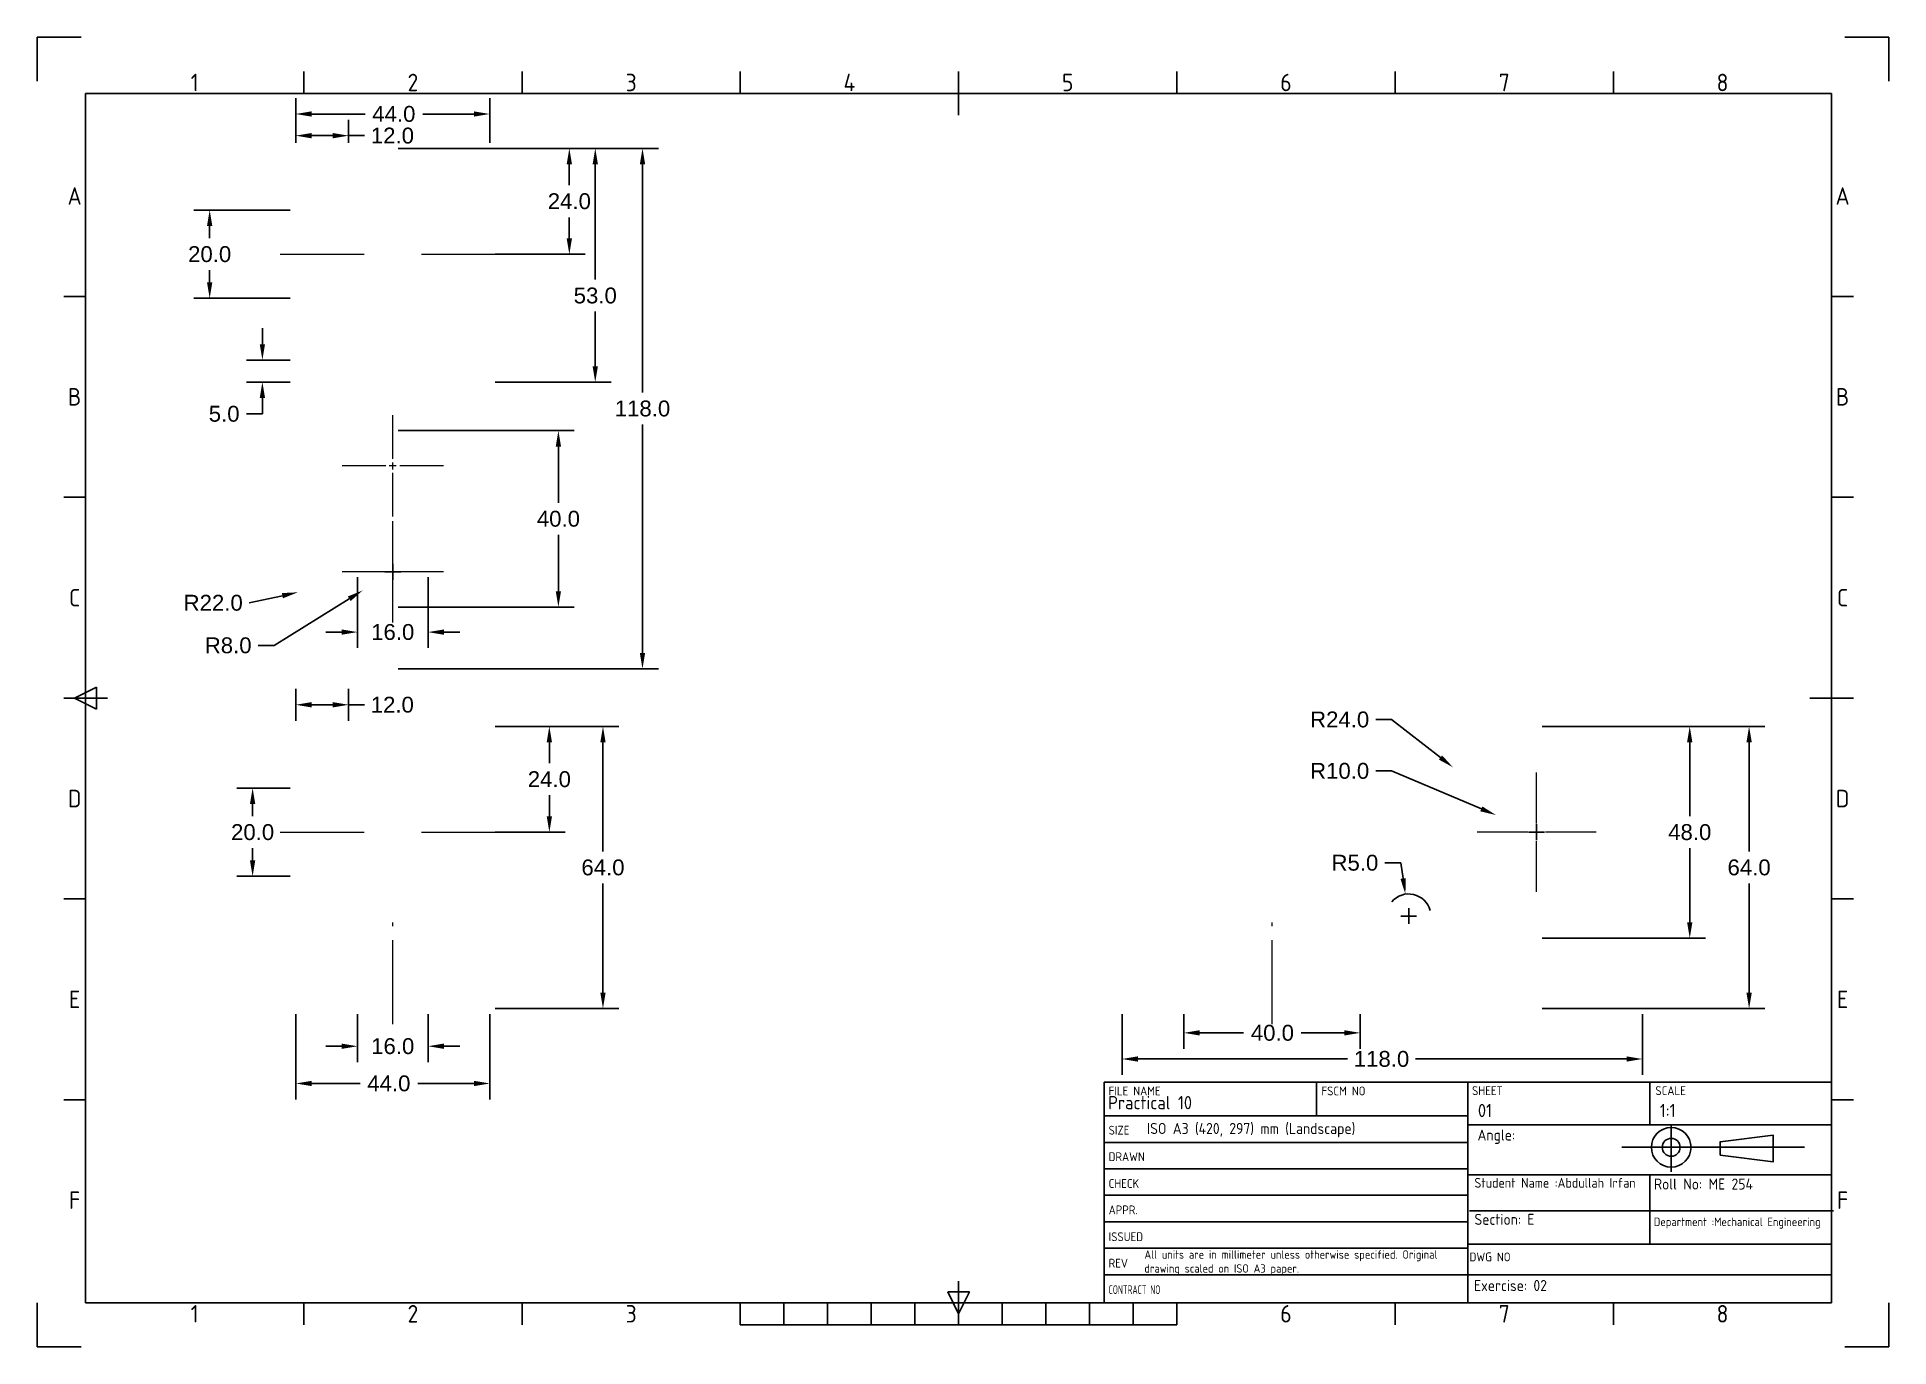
# Paper-space layout 'ISO A3 Title Block' of a CAD drawing. Header units: millimetres. Extents: x 6 to 426, y 11 to 308.
import ezdxf
from ezdxf.enums import TextEntityAlignment as Align

# ---------------------------------------------------------------- set-up
doc = ezdxf.new("R2010")
doc.units = ezdxf.units.MM
doc.linetypes.add('ACAD_ISO08W100', pattern=[36, 24, -3, 6, -3])
doc.linetypes.add('CENTER2', pattern=[28.575, 19.05, -3.175, 3.175, -3.175])
doc.layers.get('0').update_dxf_attribs({"color": 250})
doc.layers.add('Centre', color=1, linetype='CENTER2', lineweight=15)
doc.layers.add('Dim', color=251, linetype='Continuous', lineweight=15)
doc.layers.add('proj', color=1, linetype='ACAD_ISO08W100')
doc.layers.add('Title Block', color=7, linetype='Continuous')
doc.styles.add('ACISOTS', font='isocp.shx', dxfattribs={"height": 1})
doc.styles.add('ISO Proportional', font='isocp.shx')
doc.styles.get("Standard").update_dxf_attribs({"font": 'arial.ttf'})
doc.dimstyles.get("Standard").update_dxf_attribs({"dimscale": 20, "dimtxt": 0.18, "dimasz": 0.18, "dimexe": 0.18, "dimexo": 0.0625, "dimgap": 0.09, "dimtad": 0, "dimtih": 1, "dimtoh": 1, "dimdec": 1, "dimzin": 0, "dimdsep": 46, "dimtxsty": 'Standard', "dimcen": 0.09, "dimadec": 0, "dimazin": 0, "dimtfac": 1, "dimtdec": 1, "dimtofl": 0, "dimtmove": 0, "dimatfit": 3, "dimfxl": 1, "dimtolj": 1, "dimtzin": 0, "dimarcsym": 0})

# ---------------------------------------------------------------- blocks, each defined once
blk = doc.blocks.new('Title Block')
at = {"layer": 'Title Block'}
for p, q in [((0, 297), (0, 287)), ((10, 297), (0, 297)), ((420, 297), (410, 297)), ((420, 287), (420, 297)), ((60.5, 284.23), (60.5, 289.18)), ((110, 284.23), (110, 289.18)), ((159.5, 284.23), (159.5, 289.18)), ((209, 279.28), (209, 289.18)), ((258.5, 284.23), (258.5, 289.18)), ((308, 284.23), (308, 289.18)), ((357.5, 284.23), (357.5, 289.18)), ((407, 284.23), (11, 284.23)), ((11, 284.23), (11, 10)), ((407, 10), (407, 284.23)), ((11, 238.19), (6.05, 238.19)), ((411.95, 238.19), (407, 238.19)), ((11, 192.66), (6.05, 192.66)), ((411.95, 192.66), (407, 192.66)), ((6.05, 147.12), (15.95, 147.12)), ((8.52, 147.12), (13.47, 149.59)), ((13.47, 144.64), (8.52, 147.12)), ((13.47, 149.59), (13.47, 144.64)), ((402.05, 147.12), (411.95, 147.12)), ((11, 101.58), (6.05, 101.58)), ((411.95, 101.58), (407, 101.58)), ((407, 60), (242, 60)), ((242, 10), (242, 60)), ((290.14, 60), (290.14, 52.38)), ((324.5, 10), (324.5, 60)), ((365.75, 50.35), (365.75, 60)), ((407, 10), (407, 60)), ((11, 56.03), (6.05, 56.03)), ((411.95, 56.03), (407, 56.03)), ((242, 52.38), (324.5, 52.38)), ((242, 46.38), (324.5, 46.38)), ((407, 50.35), (324.5, 50.35)), ((242, 40.38), (324.5, 40.38)), ((324.5, 39.01), (407, 39.01)), ((242, 34.38), (324.5, 34.38)), ((242, 28.38), (324.5, 28.38)), ((242, 22.38), (324.5, 22.38)), ((324.5, 23.29), (407, 23.29)), ((209, 10), (209, 14.95)), ((242, 16.38), (324.5, 16.38)), ((0, 0), (0, 10)), ((11, 10), (407, 10)), ((60.5, 5.05), (60.5, 10)), ((110, 5.05), (110, 10)), ((159.5, 5.05), (159.5, 10)), ((169.4, 5.05), (169.4, 10)), ((179.3, 5.05), (179.3, 10)), ((189.2, 5.05), (189.2, 10)), ((199.1, 5.05), (199.1, 10)), ((206.53, 12.47), (211.47, 12.47)), ((209, 7.52), (206.53, 12.47)), ((211.47, 12.47), (209, 7.52)), ((209, 10), (209, 5.05)), ((218.9, 5.05), (218.9, 10)), ((228.8, 5.05), (228.8, 10)), ((238.7, 5.05), (238.7, 10)), ((407, 10), (242, 10)), ((248.6, 5.05), (248.6, 10)), ((258.5, 5.05), (258.5, 10)), ((308, 5.05), (308, 10)), ((357.5, 5.05), (357.5, 10)), ((420, 0), (420, 10)), ((159.5, 5.05), (258.5, 5.05)), ((0, 0), (10, 0)), ((420, 0), (410, 0))]:
    blk.add_line(p, q, dxfattribs=at)
at = {"layer": 'Title Block', "style": 'ISO Proportional'}
for s, p in [('1', (35.75, 286.7)), ('2', (85.25, 286.7)), ('3', (134.75, 286.7)), ('4', (184.25, 286.7)), ('5', (233.75, 286.7)), ('6', (283.25, 286.7)), ('7', (332.75, 286.7)), ('8', (382.25, 286.7)), ('A', (8.52, 260.96)), ('A', (409.48, 260.96)), ('B', (8.52, 215.43)), ('B', (409.48, 215.43)), ('C', (8.52, 169.88)), ('C', (409.48, 169.88)), ('D', (8.52, 124.34)), ('D', (409.48, 124.34)), ('E', (8.52, 78.8)), ('E', (409.48, 78.8)), ('F', (8.52, 33.27)), ('F', (409.48, 33.27)), ('1', (35.75, 7.52)), ('2', (85.25, 7.52)), ('3', (134.75, 7.52)), ('6', (283.25, 7.52)), ('7', (332.75, 7.52)), ('8', (382.25, 7.52))]:
    blk.add_text(s, height=3.96, dxfattribs=at).set_placement(p, align=Align.MIDDLE)
at = {"layer": 'Title Block', "lineweight": 25, "style": 'ACISOTS'}
for s, p in [('FILE NAME', (243.03, 57.04)), ('FSCM NO', (291.3, 57.04)), ('SHEET', (325.45, 57.11)), ('SCALE', (367.03, 57.11)), ('SIZE', (243.03, 48.14)), ('DRAWN', (243.03, 42.14)), ('CHECK', (243.03, 36.05)), ('APPR.', (243.03, 30.08)), ('ISSUED', (243.03, 23.99)), ('REV', (243.03, 17.99))]:
    blk.add_text(s, height=2, dxfattribs=at).set_placement(p)
at = {"layer": 'Title Block', "lineweight": 25, "style": 'ACISOTS', "width": 0.683519}
blk.add_text('CONTRACT NO', height=2, dxfattribs=at).set_placement((243.03, 11.99))
at = {"layer": 'Title Block', "insert": (324.88, 21.41), "char_height": 2, "width": 8.8, "attachment_point": 1, "style": 'ACISOTS'}
blk.add_mtext('DWG NO', dxfattribs=at)
at = {"layer": 'Title Block', "lineweight": 35, "style": 'ACISOTS'}
for tag, p, height in [('FILE_NAME', (254.41, 53.9), 3), ('FSCM_NO', (293.68, 53.04), 3), ('SHEET', (326.77, 52.11), 3), ('SCALE', (368.02, 52.11), 3), ('SIZE', (254.7, 48.23), 3), ('DESIGN_ACTIVITY', (328.79, 43.14), 3.5), ('CHECK_DATE', (254.41, 41.9), 3), ('CHECK_DATE', (254.7, 36.14), 3), ('CHECKED_BY', (277.96, 36.14), 3), ('SHEETNAME', (326.77, 30.48), 6), ('APPROVAL_DATE', (254.7, 30.17), 3), ('APPROVED_BY', (277.96, 30.17), 3), ('ISSUE_DATE', (254.7, 24.08), 3), ('ISSUED_BY', (277.96, 24.08), 3), ('DRAWING_SUBTITLE', (328.79, 25.44), 3), ('REVISION', (254.7, 18.08), 3), ('SHEETNUMBER-NAME', (326.77, 11.76), 6), ('CONTRACT_NO', (254.7, 12.08), 3.5)]:
    blk.add_attdef(tag, p, '', height=height, dxfattribs=at)
blk = doc.blocks.new('*D76')
at = {"layer": 'Defpoints', "color": 0, "transparency": 16777216}
for p in [(86.48, 282.55), (86.48, 164.55), (143.12, 164.55)]:
    blk.add_point(p, dxfattribs=at)
at = {"layer": 'Dim', "color": 0, "lineweight": -2, "transparency": 16777216}
for p, q in [((87.73, 282.55), (146.72, 282.55)), ((143.12, 278.95), (143.12, 227.19)), ((143.12, 168.15), (143.12, 219.91)), ((87.73, 164.55), (146.72, 164.55))]:
    blk.add_line(p, q, dxfattribs=at)
at = {"layer": 'Dim', "color": 0, "transparency": 16777216}
for points in [[(142.52, 278.95), (143.72, 278.95), (143.12, 282.55)], [(142.52, 168.15), (143.72, 168.15), (143.12, 164.55)]]:
    blk.add_solid(points, dxfattribs=at)
at = {"layer": 'Dim', "color": 0, "transparency": 16777216, "insert": (143.12, 223.55), "char_height": 3.6, "attachment_point": 5}
blk.add_mtext('\\A1;118.0', dxfattribs=at)
blk = doc.blocks.new('*U77')
at = {"layer": 'Centre', "color": 0, "linetype": 'CENTER2', "transparency": 16777216}
for p, q in [((0, 1.6), (0, 11.5)), ((-11.5, 0), (-1.6, 0)), ((1.6, 0), (11.5, 0)), ((0, -11.5), (0, -1.6))]:
    blk.add_line(p, q, dxfattribs=at)
at = {"layer": 'Centre', "color": 0, "linetype": 'Continuous', "transparency": 16777216}
for p, q in [((-0.8, 0), (0.8, 0)), ((0, -0.8), (0, 0.8))]:
    blk.add_line(p, q, dxfattribs=at)
blk = doc.blocks.new('*U78')
at = {"layer": 'Centre', "color": 0, "linetype": 'CENTER2', "transparency": 16777216}
for p, q in [((0, 1.6), (0, 11.5)), ((-11.5, 0), (-1.6, 0)), ((1.6, 0), (11.5, 0)), ((0, -11.5), (0, -1.6))]:
    blk.add_line(p, q, dxfattribs=at)
at = {"layer": 'Centre', "color": 0, "linetype": 'Continuous', "transparency": 16777216}
for p, q in [((-0.8, 0), (0.8, 0)), ((0, -0.8), (0, 0.8))]:
    blk.add_line(p, q, dxfattribs=at)
blk = doc.blocks.new('*U79')
at = {"layer": 'Centre', "color": 0, "linetype": 'CENTER2', "transparency": 16777216}
blk.add_line((-9.5, 0), (9.5, 0), dxfattribs=at)
blk = doc.blocks.new('*U80')
at = {"layer": 'Centre', "color": 0, "linetype": 'CENTER2', "transparency": 16777216}
blk.add_line((-9.5, 0), (9.5, 0), dxfattribs=at)
blk = doc.blocks.new('*U81')
at = {"layer": 'Centre', "color": 0, "linetype": 'CENTER2', "transparency": 16777216}
blk.add_line((-9.5, 0), (9.5, 0), dxfattribs=at)
blk = doc.blocks.new('*U82')
at = {"layer": 'Centre', "color": 0, "linetype": 'CENTER2', "transparency": 16777216}
blk.add_line((-9.5, 0), (9.5, 0), dxfattribs=at)
blk = doc.blocks.new('*U83')
at = {"layer": 'Centre', "color": 0, "linetype": 'CENTER2', "transparency": 16777216}
blk.add_line((0, -11.5), (0, 11.5), dxfattribs=at)
blk = doc.blocks.new('*U84')
at = {"layer": 'Centre', "color": 0, "linetype": 'CENTER2', "transparency": 16777216}
blk.add_line((0, -11.5), (0, 11.5), dxfattribs=at)
blk = doc.blocks.new('*U85')
at = {"layer": 'Centre', "color": 0, "linetype": 'CENTER2', "transparency": 16777216}
for p, q in [((0, 2), (0, 13.5)), ((-13.5, 0), (-2, 0)), ((2, 0), (13.5, 0)), ((0, -13.5), (0, -2))]:
    blk.add_line(p, q, dxfattribs=at)
at = {"layer": 'Centre', "color": 0, "linetype": 'Continuous', "transparency": 16777216}
for p, q in [((-1, 0), (1, 0)), ((0, -1), (0, 1))]:
    blk.add_line(p, q, dxfattribs=at)
blk = doc.blocks.new('*D86')
at = {"layer": 'Defpoints', "color": 0, "transparency": 16777216}
for p in [(108.48, 282.55), (108.48, 258.55), (126.53, 258.55)]:
    blk.add_point(p, dxfattribs=at)
at = {"layer": 'Dim', "color": 0, "lineweight": -2, "transparency": 16777216}
for p, q in [((109.73, 282.55), (130.13, 282.55)), ((126.53, 278.95), (126.53, 274.19)), ((126.53, 262.15), (126.53, 266.91)), ((109.73, 258.55), (130.13, 258.55))]:
    blk.add_line(p, q, dxfattribs=at)
at = {"layer": 'Dim', "color": 0, "transparency": 16777216}
for points in [[(125.93, 278.95), (127.13, 278.95), (126.53, 282.55)], [(125.93, 262.15), (127.13, 262.15), (126.53, 258.55)]]:
    blk.add_solid(points, dxfattribs=at)
at = {"layer": 'Dim', "color": 0, "transparency": 16777216, "insert": (126.53, 270.55), "char_height": 3.6, "attachment_point": 5}
blk.add_mtext('\\A1;24.0', dxfattribs=at)
blk = doc.blocks.new('*D87')
at = {"layer": 'Defpoints', "color": 0, "transparency": 16777216}
for p in [(64.48, 268.55), (44.96, 248.55), (64.48, 248.55)]:
    blk.add_point(p, dxfattribs=at)
at = {"layer": 'Dim', "color": 0, "lineweight": -2, "transparency": 16777216}
for p, q in [((63.23, 268.55), (41.36, 268.55)), ((44.96, 264.95), (44.96, 262.19)), ((44.96, 252.15), (44.96, 254.91)), ((63.23, 248.55), (41.36, 248.55))]:
    blk.add_line(p, q, dxfattribs=at)
at = {"layer": 'Dim', "color": 0, "transparency": 16777216}
for points in [[(44.36, 264.95), (45.56, 264.95), (44.96, 268.55)], [(44.36, 252.15), (45.56, 252.15), (44.96, 248.55)]]:
    blk.add_solid(points, dxfattribs=at)
at = {"layer": 'Dim', "color": 0, "transparency": 16777216, "insert": (44.96, 258.55), "char_height": 3.6, "attachment_point": 5}
blk.add_mtext('\\A1;20.0', dxfattribs=at)
blk = doc.blocks.new('*D88')
at = {"layer": 'Defpoints', "color": 0, "transparency": 16777216}
for p in [(64.48, 234.55), (56.92, 229.55), (64.48, 229.55)]:
    blk.add_point(p, dxfattribs=at)
at = {"layer": 'Dim', "color": 0, "lineweight": -2, "transparency": 16777216}
for p, q in [((56.92, 238.15), (56.92, 241.75)), ((63.23, 234.55), (53.32, 234.55)), ((63.23, 229.55), (53.32, 229.55)), ((56.92, 225.95), (56.92, 222.35)), ((56.92, 222.35), (53.32, 222.35))]:
    blk.add_line(p, q, dxfattribs=at)
at = {"layer": 'Dim', "color": 0, "transparency": 16777216}
for points in [[(56.32, 238.15), (57.52, 238.15), (56.92, 234.55)], [(56.32, 225.95), (57.52, 225.95), (56.92, 229.55)]]:
    blk.add_solid(points, dxfattribs=at)
at = {"layer": 'Dim', "color": 0, "transparency": 16777216, "insert": (48.25, 222.35), "char_height": 3.6, "attachment_point": 5}
blk.add_mtext('\\A1;5.0', dxfattribs=at)
blk = doc.blocks.new('*D89')
at = {"layer": 'Defpoints', "color": 0, "transparency": 16777216}
for p in [(86.48, 218.55), (86.48, 178.55), (124.05, 178.55)]:
    blk.add_point(p, dxfattribs=at)
at = {"layer": 'Dim', "color": 0, "lineweight": -2, "transparency": 16777216}
for p, q in [((87.73, 218.55), (127.65, 218.55)), ((124.05, 214.95), (124.05, 202.19)), ((124.05, 182.15), (124.05, 194.91)), ((87.73, 178.55), (127.65, 178.55))]:
    blk.add_line(p, q, dxfattribs=at)
at = {"layer": 'Dim', "color": 0, "transparency": 16777216}
for points in [[(123.45, 214.95), (124.65, 214.95), (124.05, 218.55)], [(123.45, 182.15), (124.65, 182.15), (124.05, 178.55)]]:
    blk.add_solid(points, dxfattribs=at)
at = {"layer": 'Dim', "color": 0, "transparency": 16777216, "insert": (124.05, 198.55), "char_height": 3.6, "attachment_point": 5}
blk.add_mtext('\\A1;40.0', dxfattribs=at)
blk = doc.blocks.new('*D90')
at = {"layer": 'Defpoints', "color": 0, "transparency": 16777216}
for p in [(78.48, 186.55), (94.48, 186.55), (94.48, 172.87)]:
    blk.add_point(p, dxfattribs=at)
at = {"layer": 'Dim', "color": 0, "lineweight": -2, "transparency": 16777216}
for p, q in [((78.48, 185.3), (78.48, 169.27)), ((94.48, 185.3), (94.48, 169.27)), ((74.88, 172.87), (71.28, 172.87)), ((98.08, 172.87), (101.68, 172.87))]:
    blk.add_line(p, q, dxfattribs=at)
at = {"layer": 'Dim', "color": 0, "transparency": 16777216}
for points in [[(74.88, 173.47), (74.88, 172.27), (78.48, 172.87)], [(98.08, 173.47), (98.08, 172.27), (94.48, 172.87)]]:
    blk.add_solid(points, dxfattribs=at)
at = {"layer": 'Dim', "color": 0, "transparency": 16777216, "insert": (86.48, 172.87), "char_height": 3.6, "attachment_point": 5}
blk.add_mtext('\\A1;16.0', dxfattribs=at)
blk = doc.blocks.new('*D91')
at = {"layer": 'Defpoints', "color": 0, "transparency": 16777216}
for p in [(108.48, 282.55), (108.48, 229.55), (132.41, 229.55)]:
    blk.add_point(p, dxfattribs=at)
at = {"layer": 'Dim', "color": 0, "lineweight": -2, "transparency": 16777216}
for p, q in [((109.73, 282.55), (136.01, 282.55)), ((132.41, 278.95), (132.41, 252.81)), ((132.41, 233.15), (132.41, 245.53)), ((109.73, 229.55), (136.01, 229.55))]:
    blk.add_line(p, q, dxfattribs=at)
at = {"layer": 'Dim', "color": 0, "transparency": 16777216}
for points in [[(131.81, 278.95), (133.01, 278.95), (132.41, 282.55)], [(131.81, 233.15), (133.01, 233.15), (132.41, 229.55)]]:
    blk.add_solid(points, dxfattribs=at)
at = {"layer": 'Dim', "color": 0, "transparency": 16777216, "insert": (132.41, 249.17), "char_height": 3.6, "attachment_point": 5}
blk.add_mtext('\\A1;53.0', dxfattribs=at)
blk = doc.blocks.new('*D92')
at = {"layer": 'Defpoints', "color": 0, "transparency": 16777216}
for p in [(108.48, 290.34), (64.48, 282.55), (108.48, 282.55)]:
    blk.add_point(p, dxfattribs=at)
at = {"layer": 'Dim', "color": 0, "lineweight": -2, "transparency": 16777216}
for p, q in [((64.48, 283.8), (64.48, 293.94)), ((68.08, 290.34), (80.19, 290.34)), ((104.88, 290.34), (93.28, 290.34)), ((108.48, 283.8), (108.48, 293.94))]:
    blk.add_line(p, q, dxfattribs=at)
at = {"layer": 'Dim', "color": 0, "transparency": 16777216}
for points in [[(68.08, 290.94), (68.08, 289.74), (64.48, 290.34)], [(104.88, 290.94), (104.88, 289.74), (108.48, 290.34)]]:
    blk.add_solid(points, dxfattribs=at)
at = {"layer": 'Dim', "color": 0, "transparency": 16777216, "insert": (86.73, 290.34), "char_height": 3.6, "attachment_point": 5}
blk.add_mtext('\\A1;44.0', dxfattribs=at)
blk = doc.blocks.new('*D93')
at = {"layer": 'Defpoints', "color": 0, "transparency": 16777216}
for p in [(64.48, 282.55), (76.48, 285.43), (76.48, 282.55)]:
    blk.add_point(p, dxfattribs=at)
at = {"layer": 'Dim', "color": 0, "lineweight": -2, "transparency": 16777216}
for p, q in [((64.48, 283.8), (64.48, 289.03)), ((76.48, 283.8), (76.48, 289.03)), ((68.08, 285.43), (72.88, 285.43)), ((76.48, 285.43), (80.11, 285.43))]:
    blk.add_line(p, q, dxfattribs=at)
at = {"layer": 'Dim', "color": 0, "transparency": 16777216}
for points in [[(68.08, 286.03), (68.08, 284.83), (64.48, 285.43)], [(72.88, 286.03), (72.88, 284.83), (76.48, 285.43)]]:
    blk.add_solid(points, dxfattribs=at)
at = {"layer": 'Dim', "color": 0, "transparency": 16777216, "insert": (86.41, 285.43), "char_height": 3.6, "attachment_point": 5}
blk.add_mtext('\\A1;12.0', dxfattribs=at)
blk = doc.blocks.new('*D94')
at = {"layer": 'Defpoints', "color": 0, "transparency": 16777216}
for p in [(86.48, 186.55), (79.68, 182.33)]:
    blk.add_point(p, dxfattribs=at)
at = {"layer": 'Dim', "color": 0, "lineweight": -2, "transparency": 16777216}
for p, q in [((84.68, 186.55), (88.28, 186.55)), ((86.48, 184.75), (86.48, 188.35)), ((59.56, 169.85), (76.62, 180.43)), ((55.96, 169.85), (59.56, 169.85))]:
    blk.add_line(p, q, dxfattribs=at)
at = {"layer": 'Dim', "color": 0, "transparency": 16777216}
blk.add_solid([(76.3, 180.94), (76.94, 179.92), (79.68, 182.33)], dxfattribs=at)
at = {"layer": 'Dim', "color": 0, "transparency": 16777216, "insert": (49.16, 169.85), "char_height": 3.6, "attachment_point": 5}
blk.add_mtext('\\A1;R8.0', dxfattribs=at)
blk = doc.blocks.new('*D95')
at = {"layer": 'Defpoints', "color": 0, "transparency": 16777216}
for p in [(86.48, 186.55), (64.98, 181.89)]:
    blk.add_point(p, dxfattribs=at)
at = {"layer": 'Dim', "color": 0, "lineweight": -2, "transparency": 16777216}
for p, q in [((84.68, 186.55), (88.28, 186.55)), ((86.48, 184.75), (86.48, 188.35)), ((53.95, 179.5), (61.46, 181.13))]:
    blk.add_line(p, q, dxfattribs=at)
at = {"layer": 'Dim', "color": 0, "transparency": 16777216}
blk.add_solid([(61.33, 181.72), (61.58, 180.54), (64.98, 181.89)], dxfattribs=at)
at = {"layer": 'Dim', "color": 0, "transparency": 16777216, "insert": (45.76, 179.5), "char_height": 3.6, "attachment_point": 5}
blk.add_mtext('\\A1;R22.0', dxfattribs=at)
blk = doc.blocks.new('*D96')
at = {"layer": 'Defpoints', "color": 0, "transparency": 16777216}
for p in [(108.48, 151.5), (108.48, 127.5), (122, 127.5)]:
    blk.add_point(p, dxfattribs=at)
at = {"layer": 'Dim', "color": 0, "lineweight": -2, "transparency": 16777216}
for p, q in [((109.73, 151.5), (125.6, 151.5)), ((122, 147.9), (122, 143.13)), ((122, 131.1), (122, 135.86)), ((109.73, 127.5), (125.6, 127.5))]:
    blk.add_line(p, q, dxfattribs=at)
at = {"layer": 'Dim', "color": 0, "transparency": 16777216}
for points in [[(121.4, 147.9), (122.6, 147.9), (122, 151.5)], [(121.4, 131.1), (122.6, 131.1), (122, 127.5)]]:
    blk.add_solid(points, dxfattribs=at)
at = {"layer": 'Dim', "color": 0, "transparency": 16777216, "insert": (122, 139.5), "char_height": 3.6, "attachment_point": 5}
blk.add_mtext('\\A1;24.0', dxfattribs=at)
blk = doc.blocks.new('*D97')
at = {"layer": 'Defpoints', "color": 0, "transparency": 16777216}
for p in [(108.48, 151.5), (108.48, 87.5), (134.16, 87.5)]:
    blk.add_point(p, dxfattribs=at)
at = {"layer": 'Dim', "color": 0, "lineweight": -2, "transparency": 16777216}
for p, q in [((109.73, 151.5), (137.76, 151.5)), ((134.16, 147.9), (134.16, 123.13)), ((134.16, 91.1), (134.16, 115.86)), ((109.73, 87.5), (137.76, 87.5))]:
    blk.add_line(p, q, dxfattribs=at)
at = {"layer": 'Dim', "color": 0, "transparency": 16777216}
for points in [[(133.56, 147.9), (134.76, 147.9), (134.16, 151.5)], [(133.56, 91.1), (134.76, 91.1), (134.16, 87.5)]]:
    blk.add_solid(points, dxfattribs=at)
at = {"layer": 'Dim', "color": 0, "transparency": 16777216, "insert": (134.16, 119.5), "char_height": 3.6, "attachment_point": 5}
blk.add_mtext('\\A1;64.0', dxfattribs=at)
blk = doc.blocks.new('*D98')
at = {"layer": 'Defpoints', "color": 0, "transparency": 16777216}
for p in [(64.48, 137.5), (54.7, 117.5), (64.48, 117.5)]:
    blk.add_point(p, dxfattribs=at)
at = {"layer": 'Dim', "color": 0, "lineweight": -2, "transparency": 16777216}
for p, q in [((63.23, 137.5), (51.1, 137.5)), ((54.7, 133.9), (54.7, 131.13)), ((54.7, 121.1), (54.7, 123.86)), ((63.23, 117.5), (51.1, 117.5))]:
    blk.add_line(p, q, dxfattribs=at)
at = {"layer": 'Dim', "color": 0, "transparency": 16777216}
for points in [[(54.1, 133.9), (55.3, 133.9), (54.7, 137.5)], [(54.1, 121.1), (55.3, 121.1), (54.7, 117.5)]]:
    blk.add_solid(points, dxfattribs=at)
at = {"layer": 'Dim', "color": 0, "transparency": 16777216, "insert": (54.7, 127.5), "char_height": 3.6, "attachment_point": 5}
blk.add_mtext('\\A1;20.0', dxfattribs=at)
blk = doc.blocks.new('*D99')
at = {"layer": 'Defpoints', "color": 0, "transparency": 16777216}
for p in [(76.48, 156.39), (64.48, 151.5), (76.48, 151.5)]:
    blk.add_point(p, dxfattribs=at)
at = {"layer": 'Dim', "color": 0, "lineweight": -2, "transparency": 16777216}
for p, q in [((64.48, 152.75), (64.48, 159.99)), ((76.48, 152.75), (76.48, 159.99)), ((68.08, 156.39), (72.88, 156.39)), ((76.48, 156.39), (80.08, 156.39))]:
    blk.add_line(p, q, dxfattribs=at)
at = {"layer": 'Dim', "color": 0, "transparency": 16777216}
for points in [[(68.08, 156.99), (68.08, 155.79), (64.48, 156.39)], [(72.88, 156.99), (72.88, 155.79), (76.48, 156.39)]]:
    blk.add_solid(points, dxfattribs=at)
at = {"layer": 'Dim', "color": 0, "transparency": 16777216, "insert": (86.38, 156.39), "char_height": 3.6, "attachment_point": 5}
blk.add_mtext('\\A1;12.0', dxfattribs=at)
blk = doc.blocks.new('*D100')
at = {"layer": 'Defpoints', "color": 0, "transparency": 16777216}
for p in [(64.48, 87.5), (108.48, 87.5), (108.48, 70.53)]:
    blk.add_point(p, dxfattribs=at)
at = {"layer": 'Dim', "color": 0, "lineweight": -2, "transparency": 16777216}
for p, q in [((64.48, 86.25), (64.48, 66.93)), ((108.48, 86.25), (108.48, 66.93)), ((68.08, 70.53), (79.06, 70.53)), ((104.88, 70.53), (92.14, 70.53))]:
    blk.add_line(p, q, dxfattribs=at)
at = {"layer": 'Dim', "color": 0, "transparency": 16777216}
for points in [[(68.08, 71.13), (68.08, 69.93), (64.48, 70.53)], [(104.88, 71.13), (104.88, 69.93), (108.48, 70.53)]]:
    blk.add_solid(points, dxfattribs=at)
at = {"layer": 'Dim', "color": 0, "transparency": 16777216, "insert": (85.6, 70.53), "char_height": 3.6, "attachment_point": 5}
blk.add_mtext('\\A1;44.0', dxfattribs=at)
blk = doc.blocks.new('*D101')
at = {"layer": 'Defpoints', "color": 0, "transparency": 16777216}
for p in [(78.48, 87.5), (94.48, 87.5), (94.48, 78.97)]:
    blk.add_point(p, dxfattribs=at)
at = {"layer": 'Dim', "color": 0, "lineweight": -2, "transparency": 16777216}
for p, q in [((78.48, 86.25), (78.48, 75.37)), ((94.48, 86.25), (94.48, 75.37)), ((74.88, 78.97), (71.28, 78.97)), ((98.08, 78.97), (101.68, 78.97))]:
    blk.add_line(p, q, dxfattribs=at)
at = {"layer": 'Dim', "color": 0, "transparency": 16777216}
for points in [[(74.88, 79.57), (74.88, 78.37), (78.48, 78.97)], [(98.08, 79.57), (98.08, 78.37), (94.48, 78.97)]]:
    blk.add_solid(points, dxfattribs=at)
at = {"layer": 'Dim', "color": 0, "transparency": 16777216, "insert": (86.48, 78.97), "char_height": 3.6, "attachment_point": 5}
blk.add_mtext('\\A1;16.0', dxfattribs=at)
blk = doc.blocks.new('*D102')
at = {"layer": 'Defpoints', "color": 0, "transparency": 16777216}
for p in [(265.89, 87.5), (305.89, 87.5), (305.89, 82)]:
    blk.add_point(p, dxfattribs=at)
at = {"layer": 'Dim', "color": 0, "lineweight": -2, "transparency": 16777216}
for p, q in [((265.89, 86.25), (265.89, 78.4)), ((305.89, 86.25), (305.89, 78.4)), ((269.49, 82), (279.44, 82)), ((302.29, 82), (292.53, 82))]:
    blk.add_line(p, q, dxfattribs=at)
at = {"layer": 'Dim', "color": 0, "transparency": 16777216}
for points in [[(269.49, 82.6), (269.49, 81.4), (265.89, 82)], [(302.29, 82.6), (302.29, 81.4), (305.89, 82)]]:
    blk.add_solid(points, dxfattribs=at)
at = {"layer": 'Dim', "color": 0, "transparency": 16777216, "insert": (285.98, 82), "char_height": 3.6, "attachment_point": 5}
blk.add_mtext('\\A1;40.0', dxfattribs=at)
blk = doc.blocks.new('*D103')
at = {"layer": 'Defpoints', "color": 0, "transparency": 16777216}
for p in [(251.89, 87.5), (369.89, 87.5), (369.89, 76.08)]:
    blk.add_point(p, dxfattribs=at)
at = {"layer": 'Dim', "color": 0, "lineweight": -2, "transparency": 16777216}
for p, q in [((251.89, 86.25), (251.89, 72.48)), ((369.89, 86.25), (369.89, 72.48)), ((255.49, 76.08), (303.03, 76.08)), ((366.29, 76.08), (318.43, 76.08))]:
    blk.add_line(p, q, dxfattribs=at)
at = {"layer": 'Dim', "color": 0, "transparency": 16777216}
for points in [[(255.49, 76.68), (255.49, 75.48), (251.89, 76.08)], [(366.29, 76.68), (366.29, 75.48), (369.89, 76.08)]]:
    blk.add_solid(points, dxfattribs=at)
at = {"layer": 'Dim', "color": 0, "transparency": 16777216, "insert": (310.73, 76.08), "char_height": 3.6, "attachment_point": 5}
blk.add_mtext('\\A1;118.0', dxfattribs=at)
blk = doc.blocks.new('*D104')
at = {"layer": 'Defpoints', "color": 0, "transparency": 16777216}
for p in [(345.89, 151.5), (345.89, 87.5), (394.09, 87.5)]:
    blk.add_point(p, dxfattribs=at)
at = {"layer": 'Dim', "color": 0, "lineweight": -2, "transparency": 16777216}
for p, q in [((347.14, 151.5), (397.69, 151.5)), ((394.09, 147.9), (394.09, 123.13)), ((394.09, 91.1), (394.09, 115.86)), ((347.14, 87.5), (397.69, 87.5))]:
    blk.add_line(p, q, dxfattribs=at)
at = {"layer": 'Dim', "color": 0, "transparency": 16777216}
for points in [[(393.49, 147.9), (394.69, 147.9), (394.09, 151.5)], [(393.49, 91.1), (394.69, 91.1), (394.09, 87.5)]]:
    blk.add_solid(points, dxfattribs=at)
at = {"layer": 'Dim', "color": 0, "transparency": 16777216, "insert": (394.09, 119.5), "char_height": 3.6, "attachment_point": 5}
blk.add_mtext('\\A1;64.0', dxfattribs=at)
blk = doc.blocks.new('*D105')
at = {"layer": 'Defpoints', "color": 0, "transparency": 16777216}
for p in [(345.89, 151.5), (345.89, 103.5), (380.63, 103.5)]:
    blk.add_point(p, dxfattribs=at)
at = {"layer": 'Dim', "color": 0, "lineweight": -2, "transparency": 16777216}
for p, q in [((347.14, 151.5), (384.23, 151.5)), ((380.63, 147.9), (380.63, 131.13)), ((380.63, 107.1), (380.63, 123.86)), ((347.14, 103.5), (384.23, 103.5))]:
    blk.add_line(p, q, dxfattribs=at)
at = {"layer": 'Dim', "color": 0, "transparency": 16777216}
for points in [[(380.03, 147.9), (381.23, 147.9), (380.63, 151.5)], [(380.03, 107.1), (381.23, 107.1), (380.63, 103.5)]]:
    blk.add_solid(points, dxfattribs=at)
at = {"layer": 'Dim', "color": 0, "transparency": 16777216, "insert": (380.63, 127.5), "char_height": 3.6, "attachment_point": 5}
blk.add_mtext('\\A1;48.0', dxfattribs=at)
blk = doc.blocks.new('*D106')
at = {"layer": 'Defpoints', "color": 0, "transparency": 16777216}
for p in [(326.94, 142.22), (345.89, 127.5)]:
    blk.add_point(p, dxfattribs=at)
at = {"layer": 'Dim', "color": 0, "lineweight": -2, "transparency": 16777216}
for p, q in [((309.42, 153.04), (313.02, 153.04)), ((313.02, 153.04), (324.1, 144.43)), ((344.09, 127.5), (347.69, 127.5)), ((345.89, 125.7), (345.89, 129.3))]:
    blk.add_line(p, q, dxfattribs=at)
at = {"layer": 'Dim', "color": 0, "transparency": 16777216}
blk.add_solid([(324.47, 144.9), (323.73, 143.96), (326.94, 142.22)], dxfattribs=at)
at = {"layer": 'Dim', "color": 0, "transparency": 16777216, "insert": (301.23, 153.04), "char_height": 3.6, "attachment_point": 5}
blk.add_mtext('\\A1;R24.0', dxfattribs=at)
blk = doc.blocks.new('*D107')
at = {"layer": 'Defpoints', "color": 0, "transparency": 16777216}
for p in [(336.68, 131.39), (345.89, 127.5)]:
    blk.add_point(p, dxfattribs=at)
at = {"layer": 'Dim', "color": 0, "lineweight": -2, "transparency": 16777216}
for p, q in [((309.42, 141.39), (313.02, 141.39)), ((313.02, 141.39), (333.37, 132.79)), ((344.09, 127.5), (347.69, 127.5)), ((345.89, 125.7), (345.89, 129.3))]:
    blk.add_line(p, q, dxfattribs=at)
at = {"layer": 'Dim', "color": 0, "transparency": 16777216}
blk.add_solid([(333.6, 133.34), (333.13, 132.24), (336.68, 131.39)], dxfattribs=at)
at = {"layer": 'Dim', "color": 0, "transparency": 16777216, "insert": (301.23, 141.39), "char_height": 3.6, "attachment_point": 5}
blk.add_mtext('\\A1;R10.0', dxfattribs=at)
blk = doc.blocks.new('*D108')
at = {"layer": 'Defpoints', "color": 0, "transparency": 16777216}
for p in [(316.15, 113.44), (316.89, 108.5)]:
    blk.add_point(p, dxfattribs=at)
at = {"layer": 'Dim', "color": 0, "lineweight": -2, "transparency": 16777216}
for p, q in [((311.48, 120.56), (315.08, 120.56)), ((315.08, 120.56), (315.62, 117)), ((316.89, 106.7), (316.89, 110.3)), ((315.09, 108.5), (318.69, 108.5))]:
    blk.add_line(p, q, dxfattribs=at)
blk.add_arc((316.89, 108.5), 5, 14.3239, 139.7825, dxfattribs=at)
at = {"layer": 'Dim', "color": 0, "transparency": 16777216}
blk.add_solid([(316.21, 117.09), (315.02, 116.91), (316.15, 113.44)], dxfattribs=at)
at = {"layer": 'Dim', "color": 0, "transparency": 16777216, "insert": (304.69, 120.56), "char_height": 3.6, "attachment_point": 5}
blk.add_mtext('\\A1;R5.0', dxfattribs=at)

psp = doc.layouts.new('ISO A3 Title Block')

# ---------------------------------------------------------------- linework, layer by layer
at = {"layer": 'proj', "ltscale": 0.9}
for p, q in [((376.39, 60.95), (376.39, 50.48)), ((406.68, 56.05), (365.25, 56.05))]:
    psp.add_line(p, q, dxfattribs=at)
at = {"layer": 'proj'}
psp.add_line((371.94, 56.05), (406.68, 56.05), dxfattribs=at)
at = {"layer": 'Title Block'}
for p, q in [((412.81, 61.14), (399.56, 61.14)), ((399.56, 61.14), (408.09, 61.14)), ((412.81, 61.14), (412.81, 61.14)), ((387.56, 56.59), (387.56, 57.34)), ((371.56, 49.8), (371.56, 34.08)), ((330.71, 41.67), (413.21, 41.67)), ((330.31, 27.17), (412.81, 27.17))]:
    psp.add_line(p, q, dxfattribs=at)
psp.add_lwpolyline([(387.56, 55.79), (387.56, 54.29), (399.56, 52.79), (399.56, 58.79), (387.56, 57.29)], close=True, dxfattribs=at)
for radius in [4.49, 2.03]:
    psp.add_circle((376.43, 56.05), radius, dxfattribs=at)

# ---------------------------------------------------------------- block references
ref = psp.add_blockref('Title Block', (5.81, 10.79))
ref.add_attrib('SCALE', '1:1', (373.84, 62.9), dxfattribs={"layer": 'Title Block', "lineweight": 35, "height": 3, "style": 'ACISOTS'})
ref.add_attrib('SHEET', '01', (332.59, 62.9), dxfattribs={"layer": 'Title Block', "lineweight": 35, "height": 3, "style": 'ACISOTS'})
ref.add_attrib('FILE_NAME', 'Practical 10 ', (248.73, 64.68), dxfattribs={"layer": 'Title Block', "lineweight": 35, "height": 3, "style": 'ACISOTS'})
at = {"layer": 'Centre', "linetype": 'CENTER2'}
for name, p in [('*U80', (70.48, 258.55)), ('*U79', (102.48, 258.55)), ('*U81', (70.48, 127.5)), ('*U82', (102.48, 127.5)), ('*U83', (86.48, 95.5)), ('*U84', (285.89, 95.5))]:
    psp.add_blockref(name, p, dxfattribs=at)
at = {"layer": 'Centre', "linetype": 'CENTER2', "extrusion": (0, 0, -1)}
for name, p in [('*U77', (-86.48, 210.55)), ('*U78', (-86.48, 186.55))]:
    psp.add_blockref(name, p, dxfattribs=at)
at = {"layer": 'Centre', "linetype": 'CENTER2', "extrusion": (5.02983e-17, -3.07988e-33, -1)}
psp.add_blockref('*U85', (-345.89, 127.5), dxfattribs=at)

# ---------------------------------------------------------------- texts
at = {"layer": 'Title Block', "attachment_point": 1, "style": 'ACISOTS'}
for s, width, insert, char_height in [('ISO A3 (420, 297) mm (Landscape)', 82.5, (257.52, 61.57), 2.5), ('Angle:', 82.5, (332.5, 60.09), 2.5), ('Student Name :Abdullah Irfan', 82.5, (331.8, 49.1), 2.2), ('Roll No: ME 254', 82.5, (372.5, 48.98), 2.5), ('Section: E', 82.5, (331.8, 40.97), 2.5), ('Department :Mechanical Engineering', 82.5, (372.5, 40.11), 1.9), ('All units are in millimeter unless otherwise specified. Original drawing scaled on\\~ISO\\~A3\\~paper.', 69.9457, (256.95, 32.7), 1.9), ('Exercise: 02', 82.5, (331.7, 25.97), 2.5)]:
    psp.add_mtext_dynamic_manual_height_columns(s, width=width, gutter_width=12.5, heights=[0], dxfattribs=dict(at, insert=insert, char_height=char_height))

# ---------------------------------------------------------------- dimensions: what is measured, and where the dimension line sits
at = {"layer": 'Dim'}
for base, p1, p2, picture, middle in [((108.48, 290.34), (64.48, 282.55), (108.48, 282.55), '*D92', (86.73, 290.34)), ((76.48, 285.43), (64.48, 282.55), (76.48, 282.55), '*D93', (86.41, 285.43)), ((108.48, 70.53), (64.48, 87.5), (108.48, 87.5), '*D100', (85.6, 70.53)), ((94.48, 78.97), (78.48, 87.5), (94.48, 87.5), '*D101', (86.48, 78.97)), ((369.89, 76.08), (251.89, 87.5), (369.89, 87.5), '*D103', (310.73, 76.08)), ((305.89, 82), (265.89, 87.5), (305.89, 87.5), '*D102', (285.98, 82))]:
    dim = psp.add_linear_dim(base=base, p1=p1, p2=p2, dimstyle='Standard', override={"dimlfac": -1}, dxfattribs=at)
    dim.commit()
    dim.dimension.update_dxf_attribs({"geometry": picture, "text_midpoint": middle, "dimtype": 160})
for base, p1, p2, picture, middle in [((143.12, 164.55), (86.48, 282.55), (86.48, 164.55), '*D76', (143.12, 223.55)), ((132.41, 229.55), (108.48, 282.55), (108.48, 229.55), '*D91', (132.41, 249.17))]:
    dim = psp.add_linear_dim(base=base, p1=p1, p2=p2, angle=90, dimstyle='Standard', override={"dimlfac": -1}, dxfattribs=at)
    dim.commit()
    dim.dimension.update_dxf_attribs({"geometry": picture, "text_midpoint": middle, "dimtype": 160})
for base, p1, p2, picture, middle in [((126.53, 258.55), (108.48, 282.55), (108.48, 258.55), '*D86', (126.53, 270.55)), ((44.96, 248.55), (64.48, 268.55), (64.48, 248.55), '*D87', (44.96, 258.55)), ((56.92, 229.55), (64.48, 234.55), (64.48, 229.55), '*D88', (48.25, 222.35)), ((124.05, 178.55), (86.48, 218.55), (86.48, 178.55), '*D89', (124.05, 198.55)), ((122, 127.5), (108.48, 151.5), (108.48, 127.5), '*D96', (122, 139.5)), ((134.16, 87.5), (108.48, 151.5), (108.48, 87.5), '*D97', (134.16, 119.5)), ((394.09, 87.5), (345.89, 151.5), (345.89, 87.5), '*D104', (394.09, 119.5)), ((380.63, 103.5), (345.89, 151.5), (345.89, 103.5), '*D105', (380.63, 127.5)), ((54.7, 117.5), (64.48, 137.5), (64.48, 117.5), '*D98', (54.7, 127.5))]:
    dim = psp.add_linear_dim(base=base, p1=p1, p2=p2, angle=90, dimstyle='Standard', override={"dimlfac": -1}, dxfattribs=at)
    dim.commit()
    dim.dimension.update_dxf_attribs({"geometry": picture, "text_midpoint": middle})
for center, mpoint, picture, middle in [((86.48, 186.55), (64.98, 181.89), '*D95', (53.95, 179.5)), ((86.48, 186.55), (79.68, 182.33), '*D94', (49.16, 169.85)), ((345.89, 127.5), (326.94, 142.22), '*D106', (301.23, 153.04)), ((345.89, 127.5), (336.68, 131.39), '*D107', (301.23, 141.39)), ((316.89, 108.5), (316.15, 113.44), '*D108', (304.69, 120.56))]:
    dim = psp.add_radius_dim(center=center, mpoint=mpoint, dimstyle='Standard', override={"dimlfac": -1}, dxfattribs=at)
    dim.commit()
    dim.dimension.update_dxf_attribs({"geometry": picture, "text_midpoint": middle, "dimtype": 164})
for base, p1, p2, picture, middle in [((94.48, 172.87), (78.48, 186.55), (94.48, 186.55), '*D90', (86.48, 172.87)), ((76.48, 156.39), (64.48, 151.5), (76.48, 151.5), '*D99', (86.38, 156.39))]:
    dim = psp.add_linear_dim(base=base, p1=p1, p2=p2, dimstyle='Standard', override={"dimlfac": -1}, dxfattribs=at)
    dim.commit()
    dim.dimension.update_dxf_attribs({"geometry": picture, "text_midpoint": middle})

doc.saveas('drawing.dxf')
